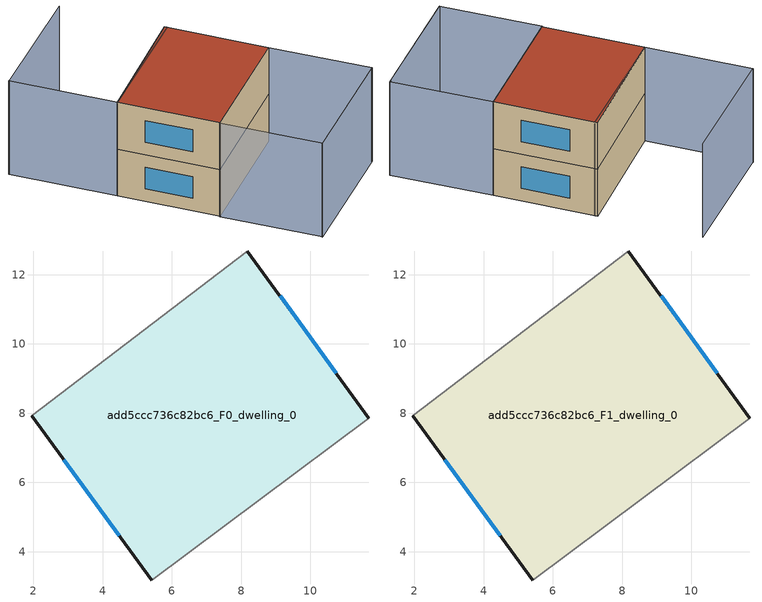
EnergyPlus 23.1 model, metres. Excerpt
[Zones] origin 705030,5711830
add5ccc736c82bc6_F0_dwelling_0
 floor ground (EU_floor_Construction): 8.18,12.68 11.69,7.86 5.41,3.18 1.95,7.93 z0
 wall outside (EU_wall_Construction): 11.69,7.86 8.18,12.68 / 1.95,7.93 5.41,3.18 z0:3
 wall adiabatic (EU_wall_Construction): 8.18,12.68 1.95,7.93 / 5.41,3.18 11.69,7.86 z0:3
 window (EU_Window_Construction): 10.75,9.15 9.12,11.39 / 2.88,6.66 4.48,4.46 z0.81:2.19
add5ccc736c82bc6_F1_dwelling_0
 floor to add5ccc736c82bc6_F0_dwelling_0 (EU_floor_Construction): 8.18,12.68 11.69,7.86 5.41,3.18 1.95,7.93 z3
 wall outside (EU_wall_Construction): 11.69,7.86 8.18,12.68 / 1.95,7.93 5.41,3.18 z3:6
 wall adiabatic (EU_wall_Construction): 8.18,12.68 1.95,7.93 / 5.41,3.18 11.69,7.86 z3:6
 window (EU_Window_Construction): 10.75,9.15 9.12,11.39 / 2.88,6.66 4.48,4.46 z3.81:5.19
 roof outside (EU_roof_Construction): 11.69,7.86 8.18,12.68 1.95,7.93 5.41,3.18 z6
shading: 8.83,-1.55 15.16,3.1 / 8.27,12.55 1.95,7.93 / 1.95,7.93 -1.71,12.94 / 4.64,17.53 -1.7,12.92 / 15.2,3.12 8.87,-1.57 / 8.87,-1.57 5.36,3.17 / 5.36,3.17 11.69,7.86 / 11.69,7.86 15.2,3.12 z0:6
[Building]
EU S2 Campaign: North Axis=0; Terrain=City; Solar Distribution=FullExterior
[Site:Location]
London: Latitude=51.5; Longitude=-0.5; Time Zone=0; Elevation=25
[SizingPeriod:WeatherFileDays]
AnnualSizingPeriod: Begin Month=1; Begin Day of Month=1; End Month=12; End Day of Month=31; Day of Week for Start Day=Monday; Use Weather File Daylight Saving Period=No; Use Weather File Rain and Snow Indicators=No
[MATERIAL]
EU_InternalMass_Material: Roughness=MediumRough; Thickness=0.1; Conductivity=1; Density=1800; Specific Heat=900; Thermal Absorptance=0.9; Solar Absorptance=0.7; Visible Absorptance=0.7
[MATERIAL:NOMASS] Roughness=MediumRough; Thermal Absorptance=0.9; Solar Absorptance=0.7; Visible Absorptance=0.7
Name | Thermal Resistance
EU_wall_NoMass | 0.735294
EU_roof_NoMass | 0.520833
EU_floor_NoMass | 1.81159
[WINDOWMATERIAL:SIMPLEGLAZINGSYSTEM]
EU_Window_SimpleGlazing: UFactor=3.92; Solar Heat Gain Coefficient=0.85; Visible Transmittance=0.85
[CONSTRUCTION]
EU_wall_Construction: EU_wall_NoMass
EU_roof_Construction: EU_roof_NoMass
EU_floor_Construction: EU_floor_NoMass
EU_Window_Construction: EU_Window_SimpleGlazing
EU_InternalMass_Construction: EU_InternalMass_Material
[ZONE] Type=1; Multiplier=1; Ceiling Height=autocalculate; Floor Area=autocalculate; Part of Total Floor Area=Yes
Name | Volume
add5ccc736c82bc6_F0_dwelling_0 | 139.145
add5ccc736c82bc6_F1_dwelling_0 | 139.146
[INTERNALMASS] Construction=EU_InternalMass_Construction; Surface Area=46.3817
Name | Zone or ZoneList
add5ccc736c82bc6_F0_dwelling_0_EU_InternalMass | add5ccc736c82bc6_F0_dwelling_0
add5ccc736c82bc6_F1_dwelling_0_EU_InternalMass | add5ccc736c82bc6_F1_dwelling_0
[OTHEREQUIPMENT] Fuel Type=Electricity; Design Level Calculation Method=Watts/Area; Power per Zone Floor Area=1; Fraction Latent=0; Fraction Radiant=0; Fraction Lost=0; Carbon Dioxide Generation Rate=0; EndUse Subcategory=EU_Step8_InternalGains
Name | Zone or ZoneList or Space or SpaceList | Schedule
EU_Step8_InternalGain_add5ccc736c82bc6_F0_dwelling_0_f000 | add5ccc736c82bc6_F0_dwelling_0 | EU_Step8_GainSchedule_add5ccc736c82bc6_F0_dwelling_0_f000
EU_Step8_InternalGain_add5ccc736c82bc6_F1_dwelling_0_f000 | add5ccc736c82bc6_F1_dwelling_0 | EU_Step8_GainSchedule_add5ccc736c82bc6_F1_dwelling_0_f000
[ZONEVENTILATION:DESIGNFLOWRATE] Schedule=EU_AlwaysOn; Design Flow Rate Calculation Method=AirChanges/Hour; Air Changes per Hour=0.48; Ventilation Type=Natural; Fan Pressure Rise=0; Fan Total Efficiency=1; Constant Term Coefficient=1; Temperature Term Coefficient=0; Velocity Term Coefficient=0; Velocity Squared Term Coefficient=0; Minimum Indoor Temperature=-100; Maximum Indoor Temperature=100; Delta Temperature=-100; Minimum Outdoor Temperature=-100; Maximum Outdoor Temperature=100; Maximum Wind Speed=40
Name | Zone or ZoneList or Space or SpaceList
EU_ConstantAir_add5ccc736c82bc6_F0_dwelling_0 | add5ccc736c82bc6_F0_dwelling_0
EU_ConstantAir_add5ccc736c82bc6_F1_dwelling_0 | add5ccc736c82bc6_F1_dwelling_0
[HVACTEMPLATE:THERMOSTAT] Constant Heating Setpoint=20; Constant Cooling Setpoint=50
EU_HeatOnly_add5ccc736c82bc6_F0_dwelling_0; EU_HeatOnly_add5ccc736c82bc6_F1_dwelling_0
[HVACTEMPLATE:ZONE:IDEALLOADSAIRSYSTEM] System Availability Schedule=EU_AlwaysOn; Maximum Heating Supply Air Temperature=50; Minimum Cooling Supply Air Temperature=13; Maximum Heating Supply Air Humidity Ratio=0.0156; Minimum Cooling Supply Air Humidity Ratio=0.0077; Heating Limit=NoLimit; Cooling Limit=NoLimit; Heating Availability Schedule=EU_AlwaysOn; Cooling Availability Schedule=EU_CoolingOff; Dehumidification Control Type=ConstantSensibleHeatRatio; Cooling Sensible Heat Ratio=0.7; Dehumidification Setpoint=60; Humidification Control Type=None; Humidification Setpoint=30; Outdoor Air Method=None; Outdoor Air Flow Rate per Person=0.00944; Outdoor Air Flow Rate per Zone Floor Area=0; Outdoor Air Flow Rate per Zone=0; Demand Controlled Ventilation Type=None; Outdoor Air Economizer Type=NoEconomizer; Heat Recovery Type=None; Sensible Heat Recovery Effectiveness=0.7; Latent Heat Recovery Effectiveness=0.65
Name | Template Thermostat
add5ccc736c82bc6_F0_dwelling_0 | EU_HeatOnly_add5ccc736c82bc6_F0_dwelling_0
add5ccc736c82bc6_F1_dwelling_0 | EU_HeatOnly_add5ccc736c82bc6_F1_dwelling_0
[SIZING:ZONE] Zone Cooling Design Supply Air Temperature Input Method=SupplyAirTemperature; Zone Cooling Design Supply Air Temperature=13; Zone Heating Design Supply Air Temperature Input Method=SupplyAirTemperature; Zone Heating Design Supply Air Temperature=50; Zone Cooling Design Supply Air Humidity Ratio=0.008; Zone Heating Design Supply Air Humidity Ratio=0.008; Cooling Design Air Flow Method=DesignDay; Cooling Design Air Flow Rate=0; Cooling Minimum Air Flow per Zone Floor Area=0.000762; Cooling Minimum Air Flow=0; Cooling Minimum Air Flow Fraction=0.2; Heating Design Air Flow Method=DesignDay; Heating Design Air Flow Rate=0; Heating Maximum Air Flow per Zone Floor Area=0.002032; Heating Maximum Air Flow=0.141576; Heating Maximum Air Flow Fraction=0.3; Account for Dedicated Outdoor Air System=No; Dedicated Outdoor Air System Control Strategy=NeutralSupplyAir; Dedicated Outdoor Air Low Setpoint Temperature for Design=autosize; Dedicated Outdoor Air High Setpoint Temperature for Design=autosize; Zone Load Sizing Method=Sensible Load Only No Latent Load; Zone Latent Cooling Design Supply Air Humidity Ratio Input Method=HumidityRatioDifference; Zone Cooling Design Supply Air Humidity Ratio Difference=0.005; Zone Latent Heating Design Supply Air Humidity Ratio Input Method=HumidityRatioDifference; Zone Humidification Design Supply Air Humidity Ratio Difference=0.005
add5ccc736c82bc6_F0_dwelling_0; add5ccc736c82bc6_F1_dwelling_0
[SCHEDULE:CONSTANT]
Name | Hourly Value
EU_AlwaysOn | 1
EU_CoolingOff | 0
[SCHEDULE:FILE] Column Number=1; Rows to Skip at Top=0; Number of Hours of Data=8760; Column Separator=Comma; Interpolate to Timestep=No; Minutes per Item=60; Adjust Schedule for Daylight Savings=Yes
Name | File
EU_Step8_GainSchedule_add5ccc736c82bc6_F0_dwelling_0_f000 | ../../schedules/add5ccc736c82bc6/add5ccc736c82bc6_F0_dwelling_0_f000_gain.csv
EU_Step8_GainSchedule_add5ccc736c82bc6_F1_dwelling_0_f000 | ../../schedules/add5ccc736c82bc6/add5ccc736c82bc6_F1_dwelling_0_f000_gain.csv
